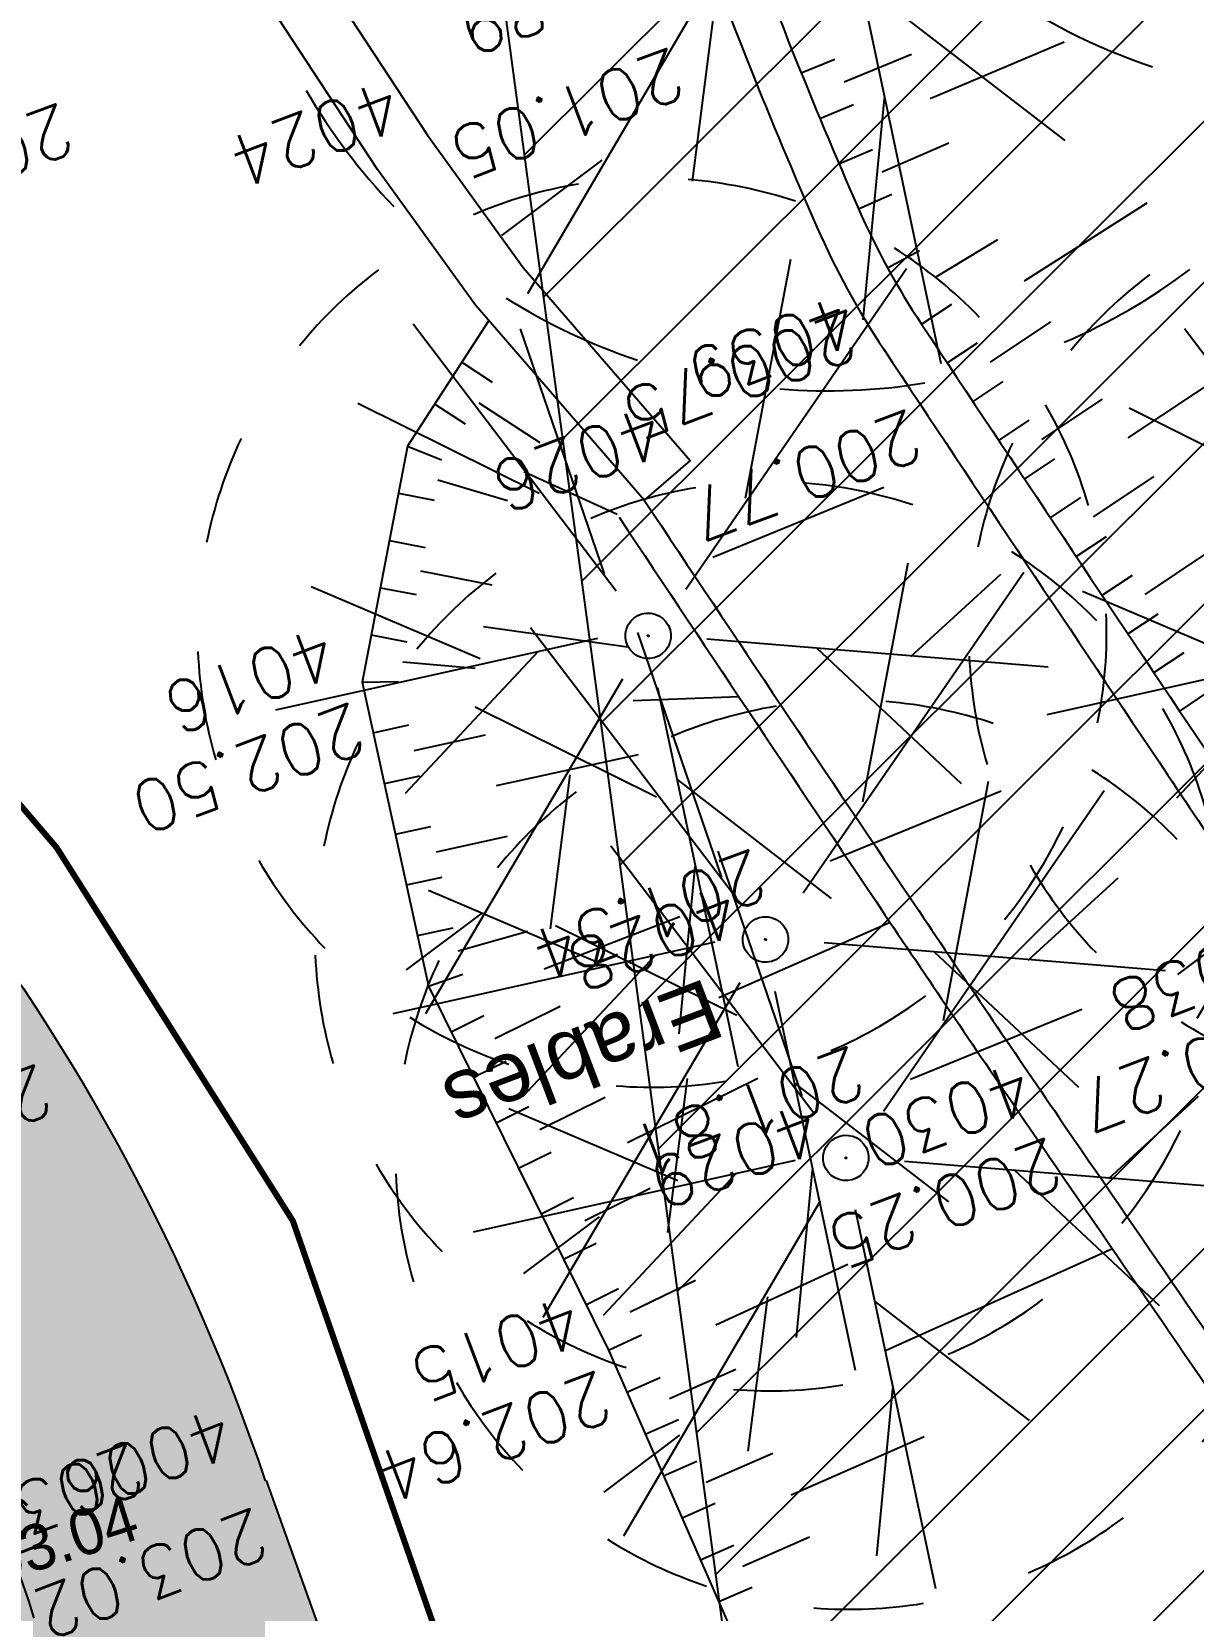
# Model space of a CAD drawing. Header units: centimetres. Extents: x 212517 to 243222, y -357108 to -330212.
# Drawn here: x 227367 to 228134, y -345782 to -344740 of the extents above; entities that cross this region are included whole.
import ezdxf
from ezdxf.enums import TextEntityAlignment as Align
from ezdxf.lldxf.tags import DXFTag

# ---------------------------------------------------------------- set-up
doc = ezdxf.new("R2010")
doc.units = ezdxf.units.CM
doc.layers.get('0').update_dxf_attribs({"color": 252})
for name, color, linetype in [('Fond topo - CLO_MUR', 252, 'Continuous'), ('Fond topo - ESPACE_BOISE', 252, 'Continuous'), ('Fond topo - TAL', 252, 'Continuous'), ('Fond topo - TAL_HAC', 252, 'Continuous'), ('Fond topo - VEG', 252, 'Continuous'), ('Fond topo - VEG_TXT_ESSENCE', 252, 'Continuous'), ('Fond topo - Z_500', 252, 'Continuous'), ('prlm-GAZ', 20, 'Continuous'), ('prlm-VRD', 2, 'Continuous'), ('SA - béton balayé', 252, 'Continuous'), ('SA - couvre sol', 252, 'Continuous'), ('SA - EBC', 252, 'Continuous'), ('SA - ECL-réso', 252, 'Eclairage public'), ('SA - emmarchements', 252, 'Continuous')]:
    doc.layers.add(name, color=color, linetype=linetype)
for name, color, linetype, plot in [('Fond topo - N', 252, 'Continuous', False), ('Fond topo - NCACHE', 252, 'Continuous', False), ('Fond topo - ZCACHE', 252, 'Continuous', False)]:
    doc.layers.add(name, color=color, linetype=linetype, plot=plot)
doc.layers.add('Fond topo - P', color=252, linetype='Continuous', lineweight=50)
doc.layers.add('Fond topo - VOI', color=252, linetype='Continuous', lineweight=25)
doc.styles.add('2000_ARIAL', font='arial.ttf', dxfattribs={"height": 0.400000006})
doc.styles.add('Arial', font='arial.ttf')
doc.styles.add('Lignes', font='arial.ttf', dxfattribs={"height": 0.35})
doc.styles.add('SIMPLEX', font='simplex_.ttf', dxfattribs={"height": 1.25})
tags = doc.linetypes.add('Eclairage public', pattern='A,5,-0.25,["ECL",Lignes,S=1,R=0,X=0,Y=-0.18],-1.25', length=6.5).pattern_tags.tags
tags[15:16] = [DXFTag(74, 4), DXFTag(75, 0), DXFTag(340, '0'), DXFTag(46, 0.0), DXFTag(50, 0.0), DXFTag(44, 0.0), DXFTag(45, 0.0)]
tags[4:5] = [DXFTag(74, 4), DXFTag(75, 0), DXFTag(340, '0'), DXFTag(46, 0.0), DXFTag(50, 0.0), DXFTag(44, 0.0), DXFTag(45, 0.0)]
tags = doc.linetypes.add('L1', pattern=[1.0000000298023224, 0.6000000238418579, -0.4000000059604645]).pattern_tags.tags
tags[6:7] = [DXFTag(74, 4), DXFTag(75, 0), DXFTag(340, '0'), DXFTag(46, 0.0), DXFTag(50, 0.0), DXFTag(44, 0.0), DXFTag(45, 0.0)]
tags[4:5] = [DXFTag(74, 4), DXFTag(75, 0), DXFTag(340, '0'), DXFTag(46, 0.0), DXFTag(50, 0.0), DXFTag(44, 0.0), DXFTag(45, 0.0)]
tags = doc.linetypes.add('L16', pattern=[0.37500001490116125, 0.300000011920929, -0.07500000298023224]).pattern_tags.tags
tags[6:7] = [DXFTag(74, 4), DXFTag(75, 0), DXFTag(340, '0'), DXFTag(46, 0.0), DXFTag(50, 0.0), DXFTag(44, 0.0), DXFTag(45, 0.0)]
tags[4:5] = [DXFTag(74, 4), DXFTag(75, 0), DXFTag(340, '0'), DXFTag(46, 0.0), DXFTag(50, 0.0), DXFTag(44, 0.0), DXFTag(45, 0.0)]
tags = doc.linetypes.add('L8', pattern=[0.22500000894069674, 0.1500000059604645, -0.07500000298023224]).pattern_tags.tags
tags[6:7] = [DXFTag(74, 4), DXFTag(75, 0), DXFTag(340, '0'), DXFTag(46, 0.0), DXFTag(50, 0.0), DXFTag(44, 0.0), DXFTag(45, 0.0)]
tags[4:5] = [DXFTag(74, 4), DXFTag(75, 0), DXFTag(340, '0'), DXFTag(46, 0.0), DXFTag(50, 0.0), DXFTag(44, 0.0), DXFTag(45, 0.0)]

# ---------------------------------------------------------------- blocks, each defined once
blk = doc.blocks.new('PTOPO')
at = {"layer": 'Fond topo - NCACHE', "style": 'SIMPLEX'}
blk.add_attdef('MAT', text='', height=0.34, dxfattribs=at).set_placement((0.09999999986030161, -0.09999999962747097), align=Align.TOP_LEFT)
at = {"layer": 'Fond topo - ZCACHE', "style": 'SIMPLEX'}
blk.add_attdef('ALT', (0.09999999986030161, 0.09999999962747097), '', height=0.34, dxfattribs=at)
blk = doc.blocks.new('VEG14')
at = {"ltscale": 2, "flags": 128}
for points in [[(0.5, 0, -1), (-0.5, 0, -1)], [(0.016, 0, -1), (-0.016, 0, -1)]]:
    blk.add_lwpolyline(points, format="xyb", close=True, dxfattribs=at)
blk = doc.blocks.new('VEG12')
at = {"ltscale": 2}
for p, q in [((0.01815258799999997, 0.057406781), (0.100441039, 0.47293725)), ((0.05749608, 0.253444298), (0.145517598, 0.414706841)), ((0.037902722, 0.15845596), (-0.06593155700000003, 0.344147082)), ((-0.158788295, 0.086017079), (-0.245985314, 0.284587218)), ((0.04981112299999996, 0.033821695), (0.391570728, 0.285894318)), ((0.143890955, 0.107467204), (0.230033352, 0.253971609)), ((0.2917471699999999, 0.208620217), (0.392372872, 0.233301274)), ((-0.05229389700000003, 0.02983962500000001), (-0.383643778, 0.204631851)), ((-0.25001839, 0.135126714), (-0.3755999820000001, 0.091127132)), ((0.122915307, -0.02992704099999999), (0.317230371, 0.05540147100000001)), ((0.057557527, -0.01766878999999999), (0.411943876, -0.08413611500000001)), ((-0.05265807700000003, -0.029192154), (-0.412380265, -0.256628677)), ((-0.09359106700000003, -0.049762263), (-0.2956446150000001, -0.04653133200000001)), ((0.184132294, -0.04763066399999999), (0.323120213, -0.192805613)), ((0.01825986499999999, -0.057372749), (0.107637982, -0.4128258760000001)), ((0.02259491799999996, -0.07955337300000001), (0.001649748999999978, -0.36183712)), ((-0.151821475, -0.09483882200000002), (-0.2999525240000001, -0.315936062)), ((0.05371548199999998, -0.188497704), (0.197263789, -0.356749422))]:
    blk.add_line(p, q, dxfattribs=at)
for start, end in [(90, 103.8461539085843), (62.30769199853572, 76.15384597947835), (117.6923078993823, 131.5384619204946), (34.61538499867542, 48.46153799321151), (145.3846149358338, 159.2307690506909), (6.923076979206323, 20.76923090842763), (173.0769230068974, 186.9230769931026), (339.2307689837768, 353.0769230207937), (200.7692310571047, 214.6153850641662), (311.5384620067885, 325.3846150013246), (228.4615380795054, 242.3076921006177), (283.8461540205217, 297.6923080014643), (256.1538460914157, 270)]:
    blk.add_arc((0, 0), 0.496982058, start, end, dxfattribs=at)
blk = doc.blocks.new('A$C1F970F0F')
at = {"layer": 'SA - béton balayé'}
h = blk.add_hatch(dxfattribs=at)
h.set_pattern_fill('BETON_BALAYE', color=256, scale=49.99999999999999, angle=-10.72360141139323, style=0, pattern_type=2)
h.set_pattern_definition([(349.2763985886067, (-277130161.1279894, -473864756.7787022), (117.3825536141096, 28.65896207176165), [749.9999999999999, -99.99999999999999, 250, -49.99999999999999]), (349.2763985886067, (-277130091.1375459, -473864744.5890418), (-36.75306622226226, 74.64222748057564), [150, -16.5, 299.9999999999999, -37.49999999999999]), (349.2763985886067, (-277130128.6565508, -473864719.6726964), (261.6928111209335, -15.46358973923611), [399.9999999999999, -69.99999999999999, 200, -49.99999999999999])])
edge = h.paths.add_edge_path()
edge.add_line((-3029.358420432381, 2725.663300409979), (-3176.503412120477, 2699.68824411886))
edge.add_line((-3176.503412120477, 2699.68824411886), (-3197.938926788104, 2817.762816654752))
edge.add_line((-3197.938926788104, 2817.762816654752), (-2585.414526747907, 2927.205998263748))
edge.add_line((-2585.414526747906, 2927.205998263748), (-2578.826355698741, 2888.03185968563))
edge.add_line((-2578.826355698741, 2888.03185968563), (-1904.134724859205, 2936.930201529326))
edge.add_line((-1904.134724859205, 2936.930201529326), (-556.7846852388789, 3176.476094804919))
edge.add_arc((-574.2892230096678, 3274.932131851878), 100.0000003678063, 280.0812987824421, 378.0302388281741)
edge.add_arc((1605.009413828708, 4000.887508871435), 2197.033974330638, 193.9407361550014, 198.4415558139132, ccw=False)
edge.add_line((-527.3118890800722, 3471.582166447442), (-688.4548001430187, 4457.417421807394))
edge.add_arc((-1789.293175567613, 4303.567778650573), 1111.537152553589, 7.955943186170549, 45.96465422619263)
edge.add_arc((19.33927830369248, 6251.945001042874), 1547.302139566071, 192.879059078743, 227.9674271135737, ccw=False)
edge.add_line((-1489.03695480859, 5907.060889278498), (-1560.044395075191, 6307.792480241876))
edge.add_line((-1560.044395075191, 6307.792480241875), (-1284.318385454477, 6356.528171834126))
edge.add_line((-1284.318385454477, 6356.528171834125), (-1215.319194815332, 5966.159823136683))
edge.add_arc((19.3392790080029, 6251.94500138343), 1267.302140410601, 193.0326782619799, 228.1653141634967)
edge.add_arc((-1789.293174348239, 4303.567779083163), 1391.537151259583, 7.955943178051314, 46.18746477798038, ccw=False)
edge.add_line((-411.1498586048565, 4496.172671736105), (-275.2797675438888, 3639.964293068523))
edge.add_arc((3153.449018752114, 4499.098145884332), 3534.726590138055, 194.066934089328, 205.9179933813439)
edge.add_arc((1360.60453142281, 3627.843744498979), 1541.393806160593, 205.917993299705, 223.4935397732298)
edge.add_arc((5328.644473156121, 7392.522830198402), 7011.142392459067, 223.4935397712739, 227.6166324867172)
edge.add_line((602.5175779411827, 2213.735113210599), (898.3231051051232, 2004.633868360899))
edge.add_line((898.3231051051231, 2004.633868360899), (847.6940603821262, 1728.843869632567))
edge.add_arc((1998.283496401869, 4025.384621252822), 2568.648569604794, 204.8031901930446, 243.3886814322684, ccw=False)
edge.add_arc((-512.7503180231788, 2859.286821588871), 199.9999996293523, 26.27723080957601, 100.08129874951)
edge.add_line((-547.7593932520969, 3056.198894580915), (-1889.254979973833, 2817.69386697183))
edge.add_line((-1889.254979973833, 2817.69386697183), (-1913.538162964921, 2815.933940840666))
edge.add_line((-1913.538162964921, 2815.933940840666), (-2036.659527240996, 1231.702232686619))
edge.add_line((-2036.659527240996, 1231.702232686619), (-2036.482519291774, 133.7400379066587))
edge.add_arc((-1936.482520511362, 133.7561594007732), 100.0000000799253, 180.0092369357546, 270.0092369145096)
edge.add_line((-1936.466399054336, 33.7561606747783), (-1436.448871649034, 33.83677102289278))
edge.add_line((-1436.448871649034, 33.83677102289275), (-1436.428442326689, -86.1632271734652))
edge.add_line((-1436.42844232669, -86.1632271734652), (-1936.447053287466, -86.24383772407744))
edge.add_arc((-1936.482520706155, 133.7561592480878), 219.9999998311147, 180.0092368832574, 270.00923697005237, ccw=False)
edge.add_line((-2156.482517686297, 133.7206921626651), (-2156.660235340263, 1236.084975973609))
edge.add_line((-2156.660235340263, 1236.084975973609), (-2034.581792946551, 2807.161291871891))
edge.add_line((-2034.581792946552, 2807.16129187189), (-3029.358420432381, 2725.663300409979))
at = {"layer": 'SA - couvre sol'}
h = blk.add_hatch(dxfattribs=at)
h.set_pattern_fill('PELOUSE6', color=256, scale=20.0000003, angle=-10.72360141139323, style=0, pattern_type=2)
h.set_pattern_definition([(349.2763985886067, (-277130161.1279894, -473864756.7787022), (22.32856350872324, 117.9043497231417), [37.5000005625, -202.5000030375]), (79.27639858860677, (-277130147.3110734, -473864759.3953308), (-235.8086994462835, 44.65712701744649), [15.000000225, -105.000001575]), (79.27639858860677, (-277130138.0997961, -473864761.1397498), (-235.8086994462835, 44.65712701744649), [15.000000225, -105.000001575]), (79.27639858860677, (-277130142.7054347, -473864760.2675403), (-235.8086994462835, 44.65712701744649), [18.75000028125, -101.25000151875]), (112.9664661186067, (-277130151.916716, -473864758.5231205), (-191.1515722884832, 280.4658259369293), [12.00000018, -420.7461593111922]), (45.58633105860677, (-277130133.4941673, -473864762.0119574), (22.32856353476547, 117.9043498154048), [12.00000018, -420.7461593111923]), (45.58633105860677, (-277130124.2828801, -473864763.7563783), (22.32856353476547, 117.9043498154048), [26.00000039, -406.6661590999923]), (112.9664661186067, (-277130161.1279894, -473864756.7787022), (-191.1515722884832, 280.4658259369293), [26.00000039, -406.6661590999922]), (349.2763985886067, (-277130073.3609553, -473864750.4999832), (22.32856350872324, 117.9043497231417), [44.42455106636825, -195.5754525336318]), (349.2763985886067, (-277130085.1249766, -473864728.4255323), (22.32856350872324, 117.9043497231417), [82.81008944215131, -56.09585564143782, 43.07431864611476, -58.01973967029608]), (349.2763985886067, (-277130096.7337571, -473864706.3804808), (22.32856350872324, 117.9043497231417), [119.4799495921992, -46.28746189431191, 29.47870124218051, -44.75389087130835]), (349.2763985886067, (-277130108.4191755, -473864684.3209158), (22.32856350872324, 117.9043497231417), [100.4611429069171, -139.5388606930829]), (349.2763985886067, (-277130104.5097786, -473864665.2146754), (22.32856350872324, 117.9043497231417), [65.56973938354608, -174.4302642164539])])
edge = h.paths.add_edge_path()
edge.add_line((-1632.742975582498, 6295.544812236144), (-1560.044395075191, 6307.792480241875))
edge.add_line((-1560.044395075191, 6307.792480241875), (-1489.03695480859, 5907.060889278497))
edge.add_arc((19.33927858444463, 6251.945001274068), 1547.302139910603, 192.8790590847714, 227.9674271115839)
edge.add_arc((-1789.293174050157, 4303.567779405864), 1111.537150936208, 7.955943158439197, 45.96465425536343, ccw=False)
edge.add_line((-688.4548001430188, 4457.417421807394), (-527.3118889386417, 3471.58216556757))
edge.add_arc((1605.009461608266, 4000.887523045971), 2197.034024191142, 193.9407362367347, 198.4415558475564)
edge.add_arc((-574.2892230041205, 3274.93213175604), 100.0000002636742, -79.91870121107519, 18.030237186463182, ccw=False)
edge.add_line((-556.7846852388786, 3176.476094804919), (-1904.134724859205, 2936.930201529326))
edge.add_line((-1904.134724859205, 2936.930201529326), (-2578.826355698741, 2888.03185968563))
edge.add_line((-2578.826355698741, 2888.03185968563), (-2585.414526747907, 2927.205998263748))
edge.add_line((-2585.414526747906, 2927.205998263748), (-2211.215455834145, 2993.726689657081))
edge.add_line((-2211.215455834145, 2993.726689657081), (-2206.564282920079, 2967.62709109135))
edge.add_line((-2206.564282920079, 2967.62709109135), (-1076.313708471887, 3169.047462598764))
edge.add_line((-1076.313708471887, 3169.047462598764), (-1533.723094155923, 5733.468543553034))
edge.add_line((-1533.723094155923, 5733.468543553034), (-1632.742975582498, 6295.544812236144))
at = {"layer": 'SA - EBC'}
h = blk.add_hatch(dxfattribs=at)
h.set_pattern_fill('_USER', color=256, scale=74.99999999999999, angle=-325.7236014113932, style=0, pattern_type=0)
h.set_pattern_definition([(34.27639858860678, (-277130161.1279894, -473864756.7787022), (-42.238928459823, 61.97477650275113), [])])
edge = h.paths.add_edge_path()
edge.add_line((5801.470568619522, -3162.013069131843), (4083.559282644929, -3271.123614088357))
edge.add_line((4083.559282644929, -3271.123614088356), (4014.481307725509, -3717.332461968055))
edge.add_line((4014.48130772551, -3717.332461968055), (3135.517961824245, -3810.19300101904))
edge.add_line((3135.517961824245, -3810.19300101904), (2274.245008604417, -3693.648081323564))
edge.add_line((2274.245008604417, -3693.648081323564), (1554.636776175834, -3420.099318784944))
edge.add_arc((2508.775769578408, -2315.674454232369), 1459.498372788833, 157.1868533427094, 229.1754823893534, ccw=False)
edge.add_arc((1966.013830892235, -2087.371785851423), 870.6752834691503, 94.3015183869224, 157.1868533106914, ccw=False)
edge.add_line((1900.708697991695, -1219.149067345796), (2859.239020416566, -1223.495634912559))
edge.add_arc((3100.860739749298, 1265.329539486049), 2500.526305395239, 264.4549516394795, 302.9422754293212)
edge.add_arc((4209.331858878893, -445.3369775435177), 462.1229708170858, 302.9422754305585, 376.8336969250394)
edge.add_arc((2214.122706379954, -1049.006753214115), 2546.655714682971, 16.8336969158998, 38.14703645440247)
edge.add_arc((3041.32627014761, -399.2990096244524), 1494.806919462396, 38.14703657403813, 72.97328584086019)
edge.add_line((3479.031970107599, 1029.988031775616), (2182.437305702805, 1414.38613606858))
edge.add_line((2182.437305702805, 1414.38613606858), (1056.590900019184, 1822.819186472099))
edge.add_arc((1766.412018482452, 3779.442320525911), 2081.398594438606, 212.7495497786225, 250.0603089288685, ccw=False)
edge.add_line((15.86575126143373, 2653.472571668582), (-104.0907319930869, 3091.26353710603))
edge.add_line((-104.0907319930869, 3091.26353710603), (-169.6986146466322, 3639.54836895815))
edge.add_line((-169.6986146466322, 3639.548368958149), (-35.58090533515337, 6158.014854826562))
edge.add_arc((-194.3533792400212, 7143.826589584332), 998.5156357593988, 279.1493507374978, 373.962283499627)
edge.add_arc((2392.201579171132, 7786.918955579627), 1666.786287877102, 172.6269749467245, 193.9622835974407, ccw=False)
edge.add_arc((-45.50651600643437, 8102.354993671941), 791.2455775503726, -7.373025019439765, 16.43829965925021)
edge.add_line((713.3969204091394, 8326.263765657093), (486.7428317772967, 9142.81155059313))
edge.add_line((486.7428317772967, 9142.811550593131), (1338.845530021721, 9564.23852196786))
edge.add_line((1338.845530021721, 9564.23852196786), (1632.623584095551, 8945.24637913095))
edge.add_line((1632.623584095551, 8945.246379130947), (1394.029444699765, 8829.874494032001))
edge.add_line((1394.029444699765, 8829.874494032001), (1731.997733793977, 8131.230781666551))
edge.add_arc((1233.216649704336, 7889.945865525577), 554.0766919865823, -19.640967550384175, 25.815335324856676, ccw=False)
edge.add_line((1755.055695752756, 7703.706797235046), (1558.214479468655, 6807.520788570679))
edge.add_line((1558.214479468655, 6807.52078857068), (1570.021725572625, 6609.158708993335))
edge.add_line((1570.021725572625, 6609.158708993335), (1852.913141606868, 5734.125706863067))
edge.add_line((1852.913141606869, 5734.125706863067), (2726.748207475315, 4020.986816292172))
edge.add_line((2726.748207475315, 4020.986816292172), (3802.352916265851, 4004.947770972833))
edge.add_arc((8355.58168857983, 5950.706307988518), 4951.552134169374, 203.138762427905, 230.8301436200186)
edge.add_arc((13583.66465597079, 12367.85935474512), 13228.79229856088, 230.8301435441083, 233.1638398044412)
edge.add_line((5652.622255943647, 1780.153648245416), (4998.697813068342, 1820.441475819727))
edge.add_line((4998.697813068342, 1820.441475819727), (4863.841220233488, 767.0816613875431))
edge.add_line((4863.841220233488, 767.0816613875434), (5595.355488733695, 631.185878681516))
edge.add_line((5595.355488733695, 631.1858786815158), (5852.747939948536, -2020.707044821664))
edge.add_line((5852.747939948536, -2020.707044821665), (5881.394298709887, -2966.563612924887))
edge.add_line((5881.394298709887, -2966.563612924887), (5801.470568619523, -3162.013069131842))
at = {"layer": 'Fond topo - CLO_MUR', "ltscale": 2, "flags": 128}
blk.add_lwpolyline([(-688.20508743189, 5850.138352108768), (-691.4535677911376, 5890.006226114148), (-379.5816348449639, 5915.417910477425), (-323.9772998255364, 5790.54464333697), (-140.5935424261472, 5349.27891640096), (-94.7991120469784, 5251.662534762557), (-10.20946892287373, 5105.797471281964), (-44.81196145344734, 5085.730894297443)], dxfattribs=at)
at = {"layer": 'Fond topo - CLO_MUR', "linetype": 'L16', "ltscale": 2, "flags": 128}
blk.add_lwpolyline([(-44.81196145344734, 5085.730894297443), (-130.273811009218, 5233.099976792846), (-177.1870564085223, 5333.101248500644), (-360.7222042432363, 5774.731257656324), (-404.5901758065577, 5873.247622005242), (-688.2050875233956, 5850.138352126098)], dxfattribs=at)
at = {"layer": 'Fond topo - ESPACE_BOISE', "linetype": 'L1', "ltscale": 2, "flags": 128}
blk.add_lwpolyline([(5801.470568619522, -3162.013069131843), (4083.559282644929, -3271.123614088356), (4014.48130772551, -3717.332461968055), (3135.517961824245, -3810.19300101904), (2274.245008604417, -3693.648081323564), (1554.636776175834, -3420.099318784944, -0.3248648439675891), (1163.447808694293, -1749.787382690587, -0.2814891279475962), (1900.708697991695, -1219.149067345796), (2859.239020416566, -1223.495634912559, 0.1695292870025676), (4460.631470672048, -833.159289007697, 0.3340686001642133), (4651.652558133293, -311.5085830883972, 0.09326601102169153), (4216.884593398947, 524.0158635944096, 0.153138720952933), (3479.031970107599, 1029.988031775616), (2182.437305702805, 1414.38613606858), (1056.590900019184, 1822.819186472099, -0.1642525569996709), (15.86575126143373, 2653.472571668582), (-104.0907319930869, 3091.26353710603), (-169.6986146466322, 3639.548368958149), (-35.58090533515337, 6158.014854826562, 0.4390366150430304), (774.660880078399, 7384.751557306568, -0.09336270405047195), (739.1967976091219, 8000.81547627212, 0.104271961321091), (713.3969204091394, 8326.263765657093), (486.7428317772967, 9142.811550593131), (1338.845530021721, 9564.23852196786), (1632.623584095551, 8945.246379130947), (1394.029444699765, 8829.874494032001), (1731.997733793977, 8131.23078166655, -0.2009829630843761), (1755.055695752756, 7703.706797235046), (1558.214479468655, 6807.52078857068), (1570.021725572625, 6609.158708993335), (1852.913141606869, 5734.125706863067), (2726.748207475315, 4020.986816292172), (3802.352916265851, 4004.947770972833, 0.121417881002313), (5228.074839294609, 2111.882341611708, 0.01018302282179253), (5652.622255943647, 1780.153648245416), (4998.697813068342, 1820.441475819727), (4863.841220233488, 767.0816613875434), (5595.355488733695, 631.1858786815158), (5852.747939948536, -2020.707044821665), (5881.394298709887, -2966.563612924887)], format="xyb", close=True, dxfattribs=at)
at = {"layer": 'Fond topo - TAL', "ltscale": 2, "flags": 128}
blk.add_lwpolyline([(326.5874361741029, 6934.277888681679), (154.5266645080367, 6696.18938446092), (-23.15330993292173, 6375.071069854245), (-73.29631093279454, 6208.62959467591), (-53.8234796356885, 6061.146759386321), (86.4888479495869, 5471.591119861134, 0.01722442098464425), (129.97991843764, 5248.447707122207, 0.04305158201332675), (156.6962692329145, 5165.89328581306, 0.001177569187106519), (288.7262051695561, 4854.818806213309, 0.002427729877448871), (353.7652923847066, 4704.601868587385, 0.001967021161989692), (549.0907941365347, 4264.129026357991, 0.009053492578674051), (593.1904405228829, 4170.316842733927, 0.02150890567281686), (636.5964601363955, 4090.965983886839, 0.003755858169683042), (915.1790338134194, 3637.676007459706, 0.006031040945216099), (1083.48216712083, 3375.471667268685, 0.00802460262229775), (1215.230051965082, 3182.380892527764, 0.04845863212810597), (1353.845161281849, 3021.647899063959, 0.03430654887041581), (1587.218203759953, 2827.571393603016, 0.02760387584933579), (1841.004476506138, 2664.922660125497, 0.04574181501611826), (2003.903305584298, 2591.524969362378, 0.003041655342484329), (2128.066175749572, 2549.574265137623, 0.0008412878209468677), (2579.291929444297, 2401.013402857036, 0.002454288222013147), (2685.599562577863, 2366.787815405855, 0.01966671475607495), (2978.214498647599, 2337.569878244019)], format="xyb", dxfattribs=at)
blk.add_lwpolyline([(-123.5302720137822, 5221.471523133365), (-191.6498956813264, 5149.89069116634), (-250.1124419443469, 5002.430873541515), (-244.3641489511899, 4796.956972106978), (-172.4301427361494, 4538.765070982538), (-111.4085088218977, 4273.775672655443), (-102.3376064494456, 4066.634682282455), (-116.1263785536438, 3786.61701452102), (-123.9270524247917, 3450.200434356116), (-81.42352560867835, 3248.694998352735), (143.8016482546598, 2993.0819321279), (288.7744518628505, 2702.713250865253), (508.5369932070888, 2483.767469360457), (868.9328981152057, 2247.251295349618), (1243.079527777024, 2039.408481325549), (1662.380454104952, 1891.644250489091), (2378.37961133611, 1685.062536819512), (2867.518686564626, 1567.612339461884), (3061.566353946116, 1579.164582815518)], dxfattribs=at)
at = {"layer": 'Fond topo - TAL', "linetype": 'L8', "ltscale": 2, "flags": 128}
blk.add_lwpolyline([(-63.23358046186843, 5077.943471481794, 0.001164838968751395), (64.42947420685016, 4777.89975960889, 0.002306011098395101), (130.0215848221804, 4626.662835981376, 0.0003060880427634036), (356.9048927005607, 4110.931458132799, 0.003733443309130319), (375.9689084704831, 4068.529526615886, 0.02303033537768723), (475.4629721859155, 3875.558734712552, 0.01069699115838556), (715.4764655276399, 3478.30473080792, 0.003771884424086066), (740.1724830218425, 3439.980420707743, 0.001382538214981839), (808.2302511846644, 3336.719140848139, 0.03661887789284379), (1071.48734658447, 2996.607174378017, 0.03752440099679374), (1374.712635785152, 2706.162417103847, 0.04028550190851635), (1660.058710568117, 2507.436119634723, 0.04917095924580399), (1920.444230747757, 2388.162099736444, 0.006033711204905718), (2066.407865123713, 2339.918894315406, 0.002063562969709008), (2494.220251978703, 2206.165126707459, 0.007761415611758534), (2667.640730808191, 2155.664307453178, 0.004421614268413964), (2971.465127237233, 2075.16492764128), (3290.411917373396, 1958.78108909967)], format="xyb", dxfattribs=at)
at = {"layer": 'Fond topo - TAL_HAC', "ltscale": 2}
for p, q in [((109.4589552719068, 5343.710600788252), (132.9928257818963, 5348.417716714605)), ((136.232940592374, 5332.622852909006), (183.2537866362225, 5342.268579858452)), ((189.944948048403, 5311.206713798932), (283.7922309331773, 5331.422734653021)), ((115.9866492710186, 5311.889494894371), (139.4730554257281, 5316.827989099074)), ((122.8271911307065, 5280.134171800229), (146.2638582704838, 5285.303565568117)), ((149.8142173495031, 5269.575532703157), (196.6361095576367, 5280.144847626244)), ((129.97991843764, 5248.447707122207), (153.3645765373574, 5253.847499912372)), ((141.5610445414846, 5206.59540598616), (164.395099931889, 5213.984987358425)), ((228.7670583614463, 5181.393004141175), (317.9954671496426, 5216.808976006579)), ((171.6029243486026, 5194.601480212969), (216.593094710604, 5211.331231681684)), ((-146.2368132973008, 5197.611245822576), (-128.8511242998233, 5181.066221752223)), ((-168.9433544893135, 5173.750968494457), (-151.5576656062183, 5157.205944445766)), ((156.6962692329145, 5165.89328581306), (178.8107488796986, 5175.217973045852)), ((-140.2043949987739, 5169.13608310766), (-105.4330171923777, 5136.046035097453)), ((-191.6498956813264, 5149.89069116634), (-171.4318608342795, 5136.958906238452)), ((196.7240505613088, 5132.776997339549), (240.941022017836, 5151.454776504829)), ((168.6384268532462, 5137.588128374244), (190.7489115031343, 5146.922284387294)), ((-203.3424048938623, 5120.398727652744), (-181.0318665722268, 5111.55339688904)), ((-176.2318637580145, 5124.256151337148), (-133.5074135346248, 5102.378734920888)), ((-119.4702153004191, 5119.212385092011), (-64.05970207751159, 5079.909941212291)), ((180.5927038429722, 5109.288087323641), (202.6991895619482, 5118.631710113126)), ((276.8283789007651, 5066.665457129864), (365.21426114491, 5104.13458880047)), ((-215.0349141805748, 5090.906764247983), (-192.7243758194211, 5082.061433192433)), ((192.5590979739989, 5080.99316753822), (214.6615806117514, 5090.346255710006)), ((220.6488316986827, 5076.206091085226), (264.8497910299693, 5094.921731457535)), ((-198.5706305026393, 5067.31545159239), (-153.9495537054678, 5049.624789751473)), ((-226.7274234277691, 5061.414800551376), (-204.4168851234629, 5052.569469696167)), ((204.5376070022783, 5052.703374561488), (226.6360826996552, 5062.065926381938)), ((244.6220520518652, 5019.655694976029), (288.806966840878, 5038.409183168215)), ((-238.4199327200288, 5031.922837242455), (-216.1093943359989, 5023.077506182572)), ((216.5282288889626, 5024.418713518939), (238.6226933861302, 5033.79072714072)), ((-164.5305788676691, 5023.603855587235), (-73.61071561184144, 4992.788624565183)), ((-221.293663326592, 5010.667928415342), (-175.1116040818578, 4997.582921148477)), ((228.5309614059585, 4996.139189287543), (250.6214107813701, 5005.5206632732)), ((-250.1124419443469, 5002.430873541515), (-226.4779322028029, 4998.258350626451)), ((240.5458022121646, 4967.864807523973), (262.6322323141339, 4977.25573972133)), ((268.64369416763, 4963.125850990569), (312.8125319037663, 4981.917172495747)), ((-249.1543931389579, 4968.18522324431), (-225.1637792632165, 4968.856379636839)), ((-224.6847548376455, 4951.733554483904), (-176.7035273786971, 4953.075866850423)), ((-76.69686943605916, 4957.151733030486), (-7.400795924296517, 4946.720887707325)), ((252.5727492167462, 4939.595573079207), (274.6551559691384, 4948.995961985293)), ((-248.1963443106924, 4933.939572942772), (-224.205730434951, 4934.610729335302)), ((-175.7454785504316, 4918.830216548887), (-79.78302337465914, 4921.514841517452)), ((264.611800163873, 4911.331491309406), (286.6901796902069, 4920.741335099079)), ((-247.2382954824269, 4899.693922641235), (-223.2476816066854, 4900.365079033764)), ((276.6629529176448, 4883.072567453232), (298.7373010100742, 4892.491864553678)), ((-222.7686572039911, 4883.242253885162), (-174.7874296875076, 4884.584566430361)), ((-246.2802466195029, 4865.448272522709), (-222.2896327784199, 4866.119428732227)), ((-245.3221977794555, 4831.202622408516), (-221.3315839383724, 4831.873778618034)), ((-220.9823310003392, 4816.206762736841), (-173.1719062815511, 4820.468604011568)), ((-167.3449936242681, 4794.16916226975), (-72.90134631663761, 4811.385360700288)), ((-244.3641489511899, 4796.956972106978), (-220.6330780505237, 4800.539747042993)), ((-57.48312616448652, 4754.099046075786), (62.78924728587481, 4781.754749562639)), ((-235.3723981462357, 4764.682984567744), (-212.2529175388414, 4771.124227744954)), ((-207.7570420847206, 4754.987234060343), (-161.5180809149973, 4767.869720802449)), ((-226.3806474161456, 4732.408996758322), (-203.2611667394344, 4738.850240301556)), ((-217.3888966111916, 4700.135009219087), (-194.2694160037975, 4706.576252396297)), ((-189.7735405323472, 4690.439258803192), (-143.5345793452947, 4703.321745636804)), ((-134.5428285181517, 4671.047757714216), (-42.06490617870543, 4696.812731198426)), ((-208.3971458637724, 4667.861021501172), (-185.2776652217198, 4674.302264861394)), ((-199.4053950761474, 4635.587033870431), (-176.2859144340948, 4642.028277230653)), ((-171.7900390888088, 4625.891283471865), (-125.5510777825145, 4638.773769808957)), ((-190.4136442711934, 4603.313046331195), (-167.2941636866756, 4609.754289512738)), ((-181.4218935584327, 4571.039058430269), (-158.3024129163799, 4577.480301790491)), ((-153.7364398671943, 4561.080196781704), (-107.3542981889969, 4573.437256859577)), ((-99.72524106675576, 4542.097344226199), (-6.553816079902049, 4565.229261143291)), ((-172.4301427361494, 4538.765070982538), (-149.1704668748559, 4544.68009197326)), ((7.621063531528421, 4504.599954136219), (166.9498956912787, 4542.720615807504)), ((-165.6499613190567, 4509.321804210209), (-142.2620656607806, 4514.707557780306)), ((-138.8719749116849, 4499.985924670824), (-92.09618389252671, 4510.757431867338)), ((-158.8697797009355, 4479.878537873747), (-135.4818841570418, 4485.264291465504)), ((-152.0895981056909, 4450.435271541617), (-128.7017025389207, 4455.821025129043)), ((-125.3116118418127, 4441.099391745045), (-78.53582071381936, 4451.870899015735)), ((-71.755639147686, 4422.427632404755), (21.79594299391806, 4443.970646967797)), ((-145.309416574216, 4420.992004747626), (-121.9215210303222, 4426.377758339384)), ((-138.5292350704773, 4391.548738432825), (-115.1413395265835, 4396.934492024584)), ((-111.7512486631053, 4382.212858893442), (-64.97545767860572, 4392.984365906943)), ((-131.7490534523562, 4362.105472096364), (-108.3611579084624, 4367.491225688123))]:
    blk.add_line(p, q, dxfattribs=at)
at = {"layer": 'Fond topo - VOI', "linetype": 'L16', "ltscale": 2, "flags": 128}
for points in [[(56.86273404000667, 5466.869533712125, 0.01722442130375293), (100.7490957892572, 5241.697965665058, 0.04305158241120926), (129.0531697791089, 5154.237426918125, 0.001177569187763674), (261.1383144067263, 4843.032870582231, 0.002427729493112618), (326.2931529755457, 4692.548588717941, 0.001967020956825959), (521.7143402869494, 4251.859969264527, 0.009053493585175633), (566.2761374997808, 4157.064661844938, 0.02150890483590385), (610.9202550321957, 4075.450427662592, 0.003755857879048691), (889.7388132796558, 3621.776473779397, 0.006031040761159129), (1058.432869866898, 3358.963102764782, 0.008024603406108846), (1190.723453779874, 3165.076943838002, 0.04845863152505209), (1333.12735334017, 2999.950607903149, 0.03430654925623074), (1569.661950786684, 2803.244906391133, 0.02760387630777388), (1826.234968976132, 2638.810179415927, 0.04574181495738096), (1994.127830099467, 2563.162316615725, 0.003041655411540011), (2118.636492087664, 2521.094780365128, 0.0008412879643141841), (2569.95813666258, 2372.502347187572, 0.002454288050361413), (2676.546111865867, 2338.186503763289, 0.001190149676915431), (2896.85720450872, 2269.025802803667, 0.2729859319538775), (3085.813253685456, 2299.397294490318, 0.5229621065076793), (3073.34446760256, 2445.294900231599, -0.00786055030879591), (2869.230622651343, 2582.682530549924, -0.01612499385767952), (2773.036716856073, 2654.363904177509, -0.005612051181520921), (2370.270541471567, 2982.65658904875, -0.02310981858493283), (2277.152658593871, 3067.906028562828, -0.02656853706870258), (2137.194908309708, 3224.251464528256, -0.03868213082134395), (2055.787146643901, 3343.322260046691, -0.007175393436975411), (1980.62549295001, 3478.319814973278, -0.004924544095459816), (1875.904400606205, 3677.607318775999, -0.003633774744343019), (1743.337332500545, 3940.727413854674, -0.005756498423518589), (1662.78697956522, 4108.366851243539, -0.02086462172059421), (1566.769855111369, 4338.874712779702, -0.01528835093536459), (1458.819309716361, 4662.036551636573, -0.009986619233383176), (1389.785193736479, 4909.697668854853, -0.02421681082814337), (1368.352793964908, 5013.586465003814, -0.004068535890819898), (1349.677914238661, 5139.809412170728, -0.001171863945288602), (1289.438857186837, 5578.685241930464, -0.00152953393264567), (1227.595236878256, 6048.061317698067, -0.006277708744472327), (1214.314274635904, 6162.648167620609, -0.02954878833963652), (1210.354884519365, 6253.085519557625, -0.007897955815137008), (1220.885509931378, 6591.326589082498, -0.009534637172886556), (1239.547369758186, 6873.72407204614, -0.03049426633253396), (1252.434107135826, 6961.345490526273, -0.01959706265007154), (1271.710791750347, 7038.058871881049, -0.007385007286054106), (1333.748061266518, 7238.506499872628, -0.00703834365838784), (1410.346328429002, 7462.873897527673, -0.02475780953821647), (1436.145647660488, 7525.181389840833, -0.03116737178628414), (1471.634894757119, 7589.471303993479, 0.01624541013141497), (1543.319578909271, 7710.6426178109, 0.01140558707328078), (1607.813491966961, 7834.851061375523, 0.007490832612850338), (1698.790012244002, 8027.532514171119, 0.04894958720658051), (1711.858641002832, 8065.895651161012, 0.0172000170103988), (1734.285776140107, 8178.786629708202)], [(-44.81196145344734, 5085.730894297443, 0.00116483880797662), (82.81460905941697, 4785.772930576871, 0.002306011182776433), (148.3333160752084, 4634.705255050573, 0.0003060878564784329), (375.2067634092566, 4118.996290929394, 0.003733440487316977), (394.1483052766108, 4076.866764281074, 0.02303033540982148), (492.7984960144307, 3885.532681705017, 0.01069699115751624), (732.3695056148297, 3489.011046729809, 0.003771883424577017), (756.9020752775328, 3450.940381692422, 0.001382537500526071), (824.8989781644356, 3347.771450110053, 0.03661887814454393), (1086.365343210983, 3009.972997326465, 0.03752440110708656), (1387.425784857927, 2721.601842088382, 0.04028550176440735), (1670.131475056015, 2524.714412713221, 0.04917095898867555), (1926.949293442083, 2407.074639412808, 0.006033710847697392), (2072.454631936801, 2358.982907644459, 0.002063563105577488), (2500.109455805709, 2225.278401552437, 0.007761416038727673), (2672.933819870083, 2174.951173494945, 0.004435667204064966), (2977.383064866449, 2094.295395345591), (3300.858672860099, 1976.258988824885), (3451.730217105191, 1841.896337423402)], [(-410.4573954082604, 4496.281983435452), (-275.2797675438889, 3639.964293068524, 0.05175614001462255), (-25.75674943525667, 2954.12476405697, 0.07683847699775821), (242.3973429298351, 2566.944338701083, 0.01799232695016924), (602.5175779411827, 2213.735113210599), (898.3231434213683, 2004.634077694301), (1143.547512896615, 1887.824205350663), (1442.276114517919, 1769.658652589777), (1681.948853588895, 1683.954706367697), (2114.845544182086, 1578.014617527221), (2515.756121386211, 1462.263694100857), (2910.512600857042, 1321.392171708825), (3516.952153602057, 1025.948174333774), (3901.184930821766, 864.3683668971058), (4241.50575886574, 689.604471750609), (4497.895798403801, 355.994847623038), (4647.689449561236, -149.636488564905), (4746.352122538518, -642.243459669855), (4898.077129065638, -1354.668971112381), (4990.027461718793, -2094.77839309662), (5021.209996846888, -2419.063814886839), (5045.042919798527, -2502.419951333245, 0.2291964161509024), (5239.005744553338, -2711.489723728723), (5354.800928152768, -2670.843148670674), (5445.831428399385, -2528.106701577661), (5524.939717540758, -2152.462322599101), (5588.808554118679, -1772.826003617761), (5596.946294726647, -1078.989912171996), (5595.427037839852, -760.3391798385524), (5607.922173153986, 21.2368958841555), (5625.650588417848, 675.8970783981483), (5679.873644702147, 1402.6777603776)]]:
    blk.add_lwpolyline(points, format="xyb", dxfattribs=at)
at = {"layer": 'SA - ECL-réso', "ltscale": 0.75, "elevation": 9.999999999999998e-08, "flags": 128}
blk.add_lwpolyline([(-1475.110443905265, 5766.401422545955, 0.1362120017762133), (-838.9789361074819, 4822.492392310165, -0.03575262993527941), (-599.8260445017723, 3757.456632320135, 0.08458757116206624), (-142.8597030717047, 2572.739655090864, 0.1018241665879795), (784.6364305523733, 1789.941469141512, -0.1154325763872777), (1801.014147016003, 1141.354277914741)], format="xyb", dxfattribs=at)
at = {"layer": 'SA - emmarchements', "elevation": 9.999999999999998e-08, "flags": 128}
blk.add_lwpolyline([(-1284.318385454477, 6356.528171834125), (-1249.507177067765, 6159.581022149189), (-1215.319194815332, 5966.159823136683, 0.1545072172428259), (-825.930523025197, 5307.713209472345, -0.1683812778561788), (-411.1498586048565, 4496.172671736105)], format="xyb", dxfattribs=at)
at = {"layer": 'Fond topo - P', "ltscale": 2}
ref = blk.add_blockref('PTOPO', (56.86273404000667, 5466.869533712125), dxfattribs=dict(at, xscale=99.99999999999994, yscale=99.99999999999994, zscale=99.99999999999994, rotation=190.0656205306617))
ref.add_attrib('MAT', '4040', dxfattribs={"layer": 'Fond topo - N', "color": 0, "ltscale": 2, "height": 33.99999999999999, "rotation": 190.0656204987762, "style": 'SIMPLEX'}).set_placement((45.26889220810688, 5474.967856462484), align=Align.TOP_LEFT)
ref.add_attrib('ALT', '200.89', (48.76441131685635, 5455.27569189877), dxfattribs={"layer": 'Fond topo - Z_500', "color": 0, "ltscale": 2, "height": 33.99999999999999, "rotation": 190.0656204987762, "style": 'SIMPLEX'})
ref = blk.add_blockref('PTOPO', (-533.0157221057465, 5402.268747091913), dxfattribs=dict(at, xscale=99.99999999999994, yscale=99.99999999999994, zscale=99.99999999999994, rotation=190.0656205306617))
ref.add_attrib('MAT', '4017', dxfattribs={"layer": 'Fond topo - N', "color": 0, "ltscale": 2, "height": 33.99999999999999, "rotation": 190.0656204987762, "style": 'SIMPLEX'}).set_placement((-544.6095639549754, 5410.367069750766), align=Align.TOP_LEFT)
ref.add_attrib('ALT', '202.81', (-373.8521677121174, 5415.636319432331), dxfattribs={"layer": 'Fond topo - Z_500', "color": 0, "ltscale": 2, "height": 33.99999999999999, "rotation": 190.0656204987762, "style": 'SIMPLEX'})
ref = blk.add_blockref('PTOPO', (-140.5935424261472, 5349.27891640096), dxfattribs=dict(at, xscale=99.99999999999994, yscale=99.99999999999994, zscale=99.99999999999994, rotation=190.0656205306617))
ref.add_attrib('MAT', '4024', dxfattribs={"layer": 'Fond topo - N', "color": 0, "ltscale": 2, "height": 33.99999999999999, "rotation": 190.0656204987762, "style": 'SIMPLEX'}).set_placement((-152.1873842580468, 5357.377239151318), align=Align.TOP_LEFT)
ref.add_attrib('ALT', '201.05', (29.15254236713554, 5376.509597870964), dxfattribs={"layer": 'Fond topo - Z_500', "color": 0, "ltscale": 2, "height": 33.99999999999999, "rotation": 190.0656204987762, "style": 'SIMPLEX'})
ref = blk.add_blockref('PTOPO', (129.0531697791089, 5154.237426918125), dxfattribs=dict(at, xscale=99.99999999999994, yscale=99.99999999999994, zscale=99.99999999999994, rotation=190.0656205306617))
ref.add_attrib('MAT', '4039', dxfattribs={"layer": 'Fond topo - N', "color": 0, "ltscale": 2, "height": 33.99999999999999, "rotation": 190.0656204987762, "style": 'SIMPLEX'}).set_placement((117.4593278952213, 5162.335749393967), align=Align.TOP_LEFT)
ref.add_attrib('ALT', '200.75', (108.8782711327873, 5185.915422404837), dxfattribs={"layer": 'Fond topo - Z_500', "color": 0, "ltscale": 2, "height": 33.99999999999999, "rotation": 190.0656204987762, "style": 'SIMPLEX'})
ref = blk.add_blockref('PTOPO', (-10.20946892287373, 5105.797471281964), dxfattribs=dict(at, xscale=99.99999999999994, yscale=99.99999999999994, zscale=99.99999999999994, rotation=190.0656205306617))
ref.add_attrib('MAT', '4026', dxfattribs={"layer": 'Fond topo - N', "color": 0, "ltscale": 2, "height": 33.99999999999999, "rotation": 190.0656204987762, "style": 'SIMPLEX'}).set_placement((-21.80331075477329, 5113.895794032323), align=Align.TOP_LEFT)
ref.add_attrib('ALT', '200.77', (138.918558885798, 5112.665936489648), dxfattribs={"layer": 'Fond topo - Z_500', "color": 0, "ltscale": 2, "height": 33.99999999999999, "rotation": 190.0656204987762, "style": 'SIMPLEX'})
ref = blk.add_blockref('PTOPO', (-250.1124419443469, 5002.430873541515), dxfattribs=dict(at, xscale=99.99999999999994, yscale=99.99999999999994, zscale=99.99999999999994, rotation=190.0656205306617))
ref.add_attrib('MAT', '4016', dxfattribs={"layer": 'Fond topo - N', "color": 0, "ltscale": 2, "height": 33.99999999999999, "rotation": 190.0656204987762, "style": 'SIMPLEX'}).set_placement((-261.7062837762466, 5010.529196291874), align=Align.TOP_LEFT)
ref.add_attrib('ALT', '202.50', (-258.2107646903735, 4990.837031732492), dxfattribs={"layer": 'Fond topo - Z_500', "color": 0, "ltscale": 2, "height": 33.99999999999999, "rotation": 190.0656204987762, "style": 'SIMPLEX'})
ref = blk.add_blockref('PTOPO', (-497.834049605583, 4806.339679026057), dxfattribs=dict(at, xscale=99.99999999999994, yscale=99.99999999999994, zscale=99.99999999999994, rotation=190.0656205306617))
ref.add_attrib('MAT', '4003', dxfattribs={"layer": 'Fond topo - N', "color": 0, "ltscale": 2, "height": 33.99999999999999, "rotation": 190.0656204987762, "style": 'SIMPLEX'}).set_placement((-509.4278914374827, 4814.438001776416), align=Align.TOP_LEFT)
ref.add_attrib('ALT', '203.11', (-505.9323723689389, 4794.745837125529), dxfattribs={"layer": 'Fond topo - Z_500', "color": 0, "ltscale": 2, "height": 33.99999999999999, "rotation": 190.0656204987762, "style": 'SIMPLEX'})
ref = blk.add_blockref('PTOPO', (-20.13736968635772, 4785.903413998354), dxfattribs=dict(at, xscale=99.99999999999994, yscale=99.99999999999994, zscale=99.99999999999994, rotation=190.0656205306617))
ref.add_attrib('MAT', '4028', dxfattribs={"layer": 'Fond topo - N', "color": 0, "ltscale": 2, "height": 33.99999999999999, "rotation": 190.0656204987762, "style": 'SIMPLEX'}).set_placement((-31.73121151825728, 4794.001736748713), align=Align.TOP_LEFT)
ref.add_attrib('ALT', '201.34', (-16.16845508273536, 4846.616078891964), dxfattribs={"layer": 'Fond topo - Z_500', "color": 0, "ltscale": 2, "height": 33.99999999999999, "rotation": 190.0656204987762, "style": 'SIMPLEX'})
ref = blk.add_blockref('PTOPO', (326.2931529755457, 4692.548588717941), dxfattribs=dict(at, xscale=99.99999999999994, yscale=99.99999999999994, zscale=99.99999999999994, rotation=190.0656205306617))
ref.add_attrib('MAT', '4038', dxfattribs={"layer": 'Fond topo - N', "color": 0, "ltscale": 2, "height": 33.99999999999999, "rotation": 190.0656204987762, "style": 'SIMPLEX'}).set_placement((314.6993111263167, 4700.646911376794), align=Align.TOP_LEFT)
ref.add_attrib('ALT', '200.27', (318.1948302121897, 4680.954746817411), dxfattribs={"layer": 'Fond topo - Z_500', "color": 0, "ltscale": 2, "height": 33.99999999999999, "rotation": 190.0656204987762, "style": 'SIMPLEX'})
ref = blk.add_blockref('PTOPO', (5.188261473567763, 4634.318292150378), dxfattribs=dict(at, xscale=99.99999999999994, yscale=99.99999999999994, zscale=99.99999999999994, rotation=190.0656205306617))
ref.add_attrib('MAT', '4029', dxfattribs={"layer": 'Fond topo - N', "color": 0, "ltscale": 2, "height": 33.99999999999999, "rotation": 190.0656204987762, "style": 'SIMPLEX'}).set_placement((-6.405580370113967, 4642.416614713393), align=Align.TOP_LEFT)
ref.add_attrib('ALT', '201.81', (23.49553636038354, 4706.855740673836), dxfattribs={"layer": 'Fond topo - Z_500', "color": 0, "ltscale": 2, "height": 33.99999999999999, "rotation": 190.0656204987762, "style": 'SIMPLEX'})
ref = blk.add_blockref('PTOPO', (148.3333160752084, 4634.705255050573), dxfattribs=dict(at, xscale=99.99999999999994, yscale=99.99999999999994, zscale=99.99999999999994, rotation=190.0656205306617))
ref.add_attrib('MAT', '4030', dxfattribs={"layer": 'Fond topo - N', "color": 0, "ltscale": 2, "height": 33.99999999999999, "rotation": 190.0656204987762, "style": 'SIMPLEX'}).set_placement((136.7394742661851, 4642.8035777966), align=Align.TOP_LEFT)
ref.add_attrib('ALT', '200.25', (140.2349933347289, 4623.111413145713), dxfattribs={"layer": 'Fond topo - Z_500', "color": 0, "ltscale": 2, "height": 33.99999999999999, "rotation": 190.0656204987762, "style": 'SIMPLEX'})
ref = blk.add_blockref('PTOPO', (-172.4301427361494, 4538.765070982538), dxfattribs=dict(at, xscale=99.99999999999994, yscale=99.99999999999994, zscale=99.99999999999994, rotation=190.0656205306617))
ref.add_attrib('MAT', '4015', dxfattribs={"layer": 'Fond topo - N', "color": 0, "ltscale": 2, "height": 33.99999999999999, "rotation": 190.0656204987762, "style": 'SIMPLEX'}).set_placement((-184.0239846200367, 4546.86339345838), align=Align.TOP_LEFT)
ref.add_attrib('ALT', '202.64', (-180.5284654995052, 4527.171229082009), dxfattribs={"layer": 'Fond topo - Z_500', "color": 0, "ltscale": 2, "height": 33.99999999999999, "rotation": 190.0656204987762, "style": 'SIMPLEX'})
ref = blk.add_blockref('PTOPO', (-412.4596990679099, 4508.966094493091), dxfattribs=dict(at, xscale=99.99999999999994, yscale=99.99999999999994, zscale=99.99999999999994, rotation=190.0656205306617))
ref.add_attrib('MAT', '4006', dxfattribs={"layer": 'Fond topo - N', "color": 0, "ltscale": 2, "height": 33.99999999999999, "rotation": 190.0656204987762, "style": 'SIMPLEX'}).set_placement((-424.0535408998096, 4517.064417243449), align=Align.TOP_LEFT)
ref.add_attrib('ALT', '203.02', (-420.4570522597767, 4480.444211385081), dxfattribs={"layer": 'Fond topo - Z_500', "color": 0, "ltscale": 2, "height": 33.99999999999999, "rotation": 190.0656204987762, "style": 'SIMPLEX'})
ref = blk.add_blockref('PTOPO', (-547.9181557364146, 4475.028352901657), dxfattribs=dict(at, xscale=99.99999999999994, yscale=99.99999999999994, zscale=99.99999999999994, rotation=190.0656205306617))
ref.add_attrib('MAT', '3995', dxfattribs={"layer": 'Fond topo - N', "color": 0, "ltscale": 2, "height": 33.99999999999999, "rotation": 190.0656204987762, "style": 'SIMPLEX'}).set_placement((-559.5119975683144, 4483.126675652015), align=Align.TOP_LEFT)
ref.add_attrib('ALT', '203.04', (-492.7566689662478, 4538.000998633318), dxfattribs={"layer": 'Fond topo - Z_500', "color": 0, "ltscale": 2, "height": 33.99999999999999, "rotation": 190.0656204987762, "style": 'SIMPLEX'})
at = {"layer": 'Fond topo - VEG', "ltscale": 2, "zscale": 99.99999999999997}
for name, p, xscale, yscale, rotation in [('VEG12', (531.5883961354615, 5651.806988690005), 799.9999999999998, 799.9999999999998, 192.432705982593), ('VEG12', (161.4259081064189, 5524.843566682898), 799.9999999999998, 799.9999999999998, 192.432705982593), ('VEG12', (-55.97964315246315, 4998.849099426685), 603.8399999999999, 603.8399999999999, 192.432705982593), ('VEG12', (443.8007022991455, 4901.07095136257), 603.8399999999999, 603.8399999999999, 192.432705982593), ('VEG12', (-17.16903643407352, 4787.471202689284), 603.8399999999999, 603.8399999999999, 192.432705982593), ('VEG14', (-58.94797640474724, 4997.281310735755), 30, 30, 207.8417380991697), ('VEG12', (8.156594783386822, 4635.886081019987), 603.8399999999999, 603.8399999999999, 192.432705982593), ('VEG12', (-973.6824624071409, 4397.32021968247), 799.9999999999998, 799.9999999999998, 192.432705982593), ('VEG14', (-20.13736968635772, 4785.903413998354), 30, 30, 207.8417380991697), ('VEG14', (5.188261473567763, 4634.318292150378), 30, 30, 207.8417380991697), ('VEG12', (336.6829159190896, 4032.343514785812), 603.8399999999999, 603.8399999999999, 192.432705982593)]:
    blk.add_blockref(name, p, dxfattribs=dict(at, xscale=xscale, yscale=yscale, rotation=rotation))
at = {"layer": 'Fond topo - VEG_TXT_ESSENCE', "style": '2000_ARIAL'}
blk.add_text('Erables', height=39.99999999999999, rotation=190.0656205035111, dxfattribs=at).set_placement((-63.08001922290816, 4768.411730166597))
at = {"layer": 'SA - emmarchements', "style": 'Arial', "width": 0.9545000195503235}
blk.add_text('203.04', height=30.3030599, rotation=6.68583595145022, dxfattribs=at).set_placement((-620.7839784431093, 4459.80832675792))

msp = doc.modelspace()

# ---------------------------------------------------------------- linework, layer by layer
at = {"layer": 'prlm-GAZ', "color": 1, "linetype": 'ByBlock', "ltscale": 0.8, "const_width": 4}
msp.add_lwpolyline([(229724.5420618267, -349179.2741709136), (229485.8455435782, -347918.8546300735), (229434.9176624264, -347806.3437775974), (229241.465956987, -347728.0124997299), (228876.6427894396, -347611.1531932564), (228532.6564484318, -347409.5474264417), (228218.6852164032, -347091.4653675548), (228025.0970889844, -346830.8880032809), (227890.2148627409, -346530.6335126041), (227539.9209782531, -345524.7657112592), (227383.9554547728, -345278.3011159351), (227258.8935307963, -345131.8416600198), (227087.8269542544, -344983.3864311994), (226875.1804687403, -344846.733650844), (226626.5681948366, -344563.3254096372), (226464.4249902619, -344254.4877387281), (226409.100015591, -344016.5728230224)], dxfattribs=at)

# ---------------------------------------------------------------- block references
at = {"layer": 'prlm-VRD', "rotation": 10.72360141139323}
msp.add_blockref('A$C1F970F0F', (228762.2467792132, -350037.5300254133), dxfattribs=at)

doc.saveas('drawing.dxf')
